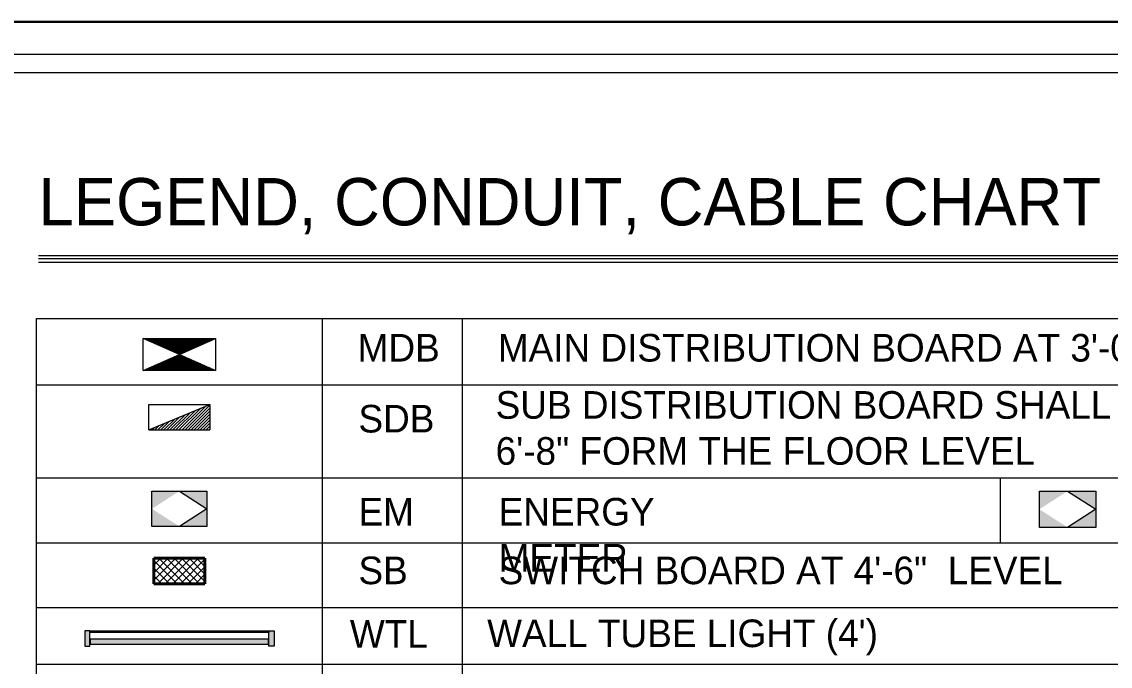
# Model space of a CAD drawing. Header units: inches. Extents: x 109699 to 44449955, y -10987 to 15824140.
# Drawn here: x 189367 to 189642.9, y -3855.5 to -3692.1 of the extents above; entities that cross this region are included whole.
import ezdxf

# ---------------------------------------------------------------- set-up
doc = ezdxf.new("R2010")
doc.units = ezdxf.units.IN
doc.header["$LTSCALE"] = 5
doc.header["$MEASUREMENT"] = 0
doc.linetypes.add('DASHED2', pattern=[0.375, 0.25, -0.125])
doc.layers.get('0').update_dxf_attribs({"color": 123})
for name, color, linetype, lineweight in [('@NORMAL', 7, 'Continuous', 5), ('E-Con-Point', 5, 'DASHED2', 13), ('E-EM-Energy-Metrr', 1, 'Continuous', 13), ('E-Legend', 7, 'Continuous', 13), ('E-MDB', 1, 'Continuous', 13), ('E-SB-Switch-Board', 106, 'Continuous', 18), ('E-SEM-Sub-Energy-Metrr', 11, 'Continuous', 13), ('E-Sub-Distrubtion board', 3, 'Continuous', 13), ('E-WTL-Wall-Tube-Light', 6, 'Continuous', 15), ('ha', 252, 'Continuous', 5), ('WALL-1', 8, 'Continuous', 9)]:
    doc.layers.add(name, color=color, linetype=linetype, lineweight=lineweight)
doc.styles.get("Standard").update_dxf_attribs({"font": 'times.ttf'})

# ---------------------------------------------------------------- blocks, each defined once
blk = doc.blocks.new('*X78')
at = {"color": 0}
for p, q in [((10772.52612508523, 16968.54929523236), (10785.26253456552, 16981.28570471264)), ((10774.2938920382, 16968.54929523236), (10788.301575612, 16982.55697880615)), ((10776.06165899117, 16968.54929523236), (10790.67375511737, 16983.16139135856)), ((10777.82942594413, 16968.54929523236), (10790.67375511737, 16981.39362440559)), ((10763.6872903204, 16968.54929523236), (10770.06732933311, 16974.92933424507)), ((10765.45505727337, 16968.54929523236), (10773.1063703796, 16976.20060833858)), ((10767.22282422634, 16968.54929523236), (10776.14541142608, 16977.4718824321)), ((10768.9905911793, 16968.54929523236), (10779.18445247256, 16978.74315652561)), ((10770.75835813227, 16968.54929523236), (10782.22349351904, 16980.01443061913)), ((10779.5971928971, 16968.54929523236), (10790.67375511737, 16979.62585745263)), ((10781.36495985007, 16968.54929523236), (10790.67375511737, 16977.85809049966)), ((10783.13272680303, 16968.54929523236), (10790.67375511737, 16976.09032354669)), ((10784.900493756, 16968.54929523236), (10790.67375511737, 16974.32255659372)), ((10754.84845555557, 16968.54929523236), (10754.87212410071, 16968.5729637775)), ((10756.61622250854, 16968.54929523236), (10757.91116514719, 16969.84423787101)), ((10758.3839894615, 16968.54929523236), (10760.95020619367, 16971.11551196453)), ((10760.15175641447, 16968.54929523236), (10763.98924724015, 16972.38678605804)), ((10761.91952336744, 16968.54929523236), (10767.02828828663, 16973.65806015156)), ((10786.66826070897, 16968.54929523236), (10790.67375511737, 16972.55478964076)), ((10788.43602766193, 16968.54929523236), (10790.67375511737, 16970.78702268779)), ((10790.2037946149, 16968.54929523236), (10790.67375511737, 16969.01925573483))]:
    blk.add_line(p, q, dxfattribs=at)
blk = doc.blocks.new('SDB')
for p, q in [((-1.818989403545856e-12, -7.500000000003638), (17.92910589847634, 0)), ((-1.818989403545856e-12, -7.500000000003638), (0, 0)), ((0, 0), (17.92910589847634, 0)), ((17.92910589847634, 0), (17.92910589847634, -7.500000000003638)), ((-1.818989403545856e-12, -7.500000000003638), (17.92910589847634, -7.500000000003638))]:
    blk.add_line(p, q)
at = {"xscale": 0.5, "yscale": 0.5, "zscale": 0.5}
blk.add_blockref('*X78', (-5377.407771660207, -8491.774647616183), dxfattribs=at)
blk = doc.blocks.new('P')
h = blk.add_hatch()
h.set_pattern_fill('ANSI31', color=256, style=0)
h.set_pattern_definition([(45, (5262.177754858856, 6617.845063998232), (-0.08838834764831843, 0.08838834764831845), [])])
h.paths.add_polyline_path([(-3.050318912498369, -22.92982337579178), (9.678208766201351, -17.32709363422964), (-15.77884659119445, -17.32709363422964)])
h = blk.add_hatch()
h.set_pattern_fill('ANSI31', color=256, style=0)
h.set_pattern_definition([(315, (5262.177754858856, -6663.704710749816), (-0.08838834764831843, -0.08838834764831845), [])])
h.paths.add_polyline_path([(-3.050318912498369, -22.92982337579178), (9.678208766201351, -28.53255311735393), (-15.77884659119445, -28.53255311735393)])
for p, q in [((-3.050318912498369, -22.92982337579178), (-15.77884659119445, -17.32709363422964)), ((-15.77884659119445, -17.32709363422964), (9.678208766201351, -17.32709363422964)), ((-15.77884659119445, -28.53255311735393), (-15.77884659119445, -17.32709363422964)), ((-3.050318912498369, -22.92982337579178), (9.678208766201351, -17.32709363422964)), ((9.678208766201351, -17.32709363422964), (9.678208766201351, -28.53255311735393)), ((-15.77884659119445, -28.53255311735393), (-3.050318912498369, -22.92982337579178)), ((-3.050318912498369, -22.92982337579178), (9.678208766201351, -28.53255311735393)), ((9.678208766201351, -28.53255311735393), (-15.77884659119445, -28.53255311735393))]:
    blk.add_line(p, q)
blk = doc.blocks.new('A$C4DCB0E22')
h = blk.add_hatch()
h.set_pattern_fill('ANSI37', color=256, scale=15, angle=90.05046403147966, style=0)
h.set_pattern_definition([(135.0504640314797, (0, 0), (-1.324656962164393, -1.326992438783809), []), (225.0504640314796, (0, 0), (1.326992438783809, -1.324656962164393), [])])
h.paths.add_polyline_path([(0.0158499618895469, -4.176303718850249e-06), (-3.779117417224143e-06, 17.9999888419976), (8.999992730033242, 18.00791571250107), (9.015846471040199, 0.007922694199763214)])
at = {"lineweight": 40}
for p, q in [((-3.779117417224143e-06, 17.9999888419976), (8.999992730033242, 18.00791571250107)), ((0.0158499618895469, -4.176303718850249e-06), (-3.779117417224143e-06, 17.9999888419976)), ((9.015846471040199, 0.007922694199763214), (8.999992730033242, 18.00791571250107)), ((0.0158499618895469, -4.176303718850249e-06), (9.015846471040199, 0.007922694199763214))]:
    blk.add_line(p, q, dxfattribs=at)
blk = doc.blocks.new('A$C63C712C3')
at = {"linetype": 'ByBlock', "ltscale": 0.5}
h = blk.add_hatch(color=256, dxfattribs=at)
h.dxf.hatch_style = 1
h.paths.add_polyline_path([(35.45815903441689, 102.6004051111813), (7.051254215184599e-05, 102.6004051111813), (7.051254215184599e-05, -1.4210854715202e-14), (35.45815903441689, 0)])
h.paths.add_polyline_path([(1235.458159034402, 102.6004051111813), (35.45815903441689, 102.6004051111813), (35.45815903441689, 90.19858873463818), (1235.458159034402, 90.19858873463818)])
h.paths.add_polyline_path([(1270.916247556277, 102.6004051111813), (1235.458159034402, 102.6004051111813), (1235.458159034402, -1.4210854715202e-14), (1270.916247556277, 0)])
h = blk.add_hatch(color=256, dxfattribs=at)
h.dxf.hatch_style = 1
h.set_gradient(color1=(255, 255, 0), rotation=269, name='CYLINDER')
h.paths.add_polyline_path([(1230.609335631336, 47.55507706388016), (39.80634735536296, 47.55507706388016), (39.80634735536296, 10.14120857274975), (1230.609335631336, 10.14120857274975)])
at = {"ltscale": 2}
for p, q in [((39.80314903250837, 42.02165198561852), (33.8373914979602, 42.02165198561852)), ((39.80314903250837, 15.93327464433969), (33.8373914979602, 15.93327464433969)), ((1230.612533954176, 42.02165198561852), (1236.578291488724, 42.02165198561852)), ((1230.612533954176, 15.93327464433969), (1236.578291488724, 15.93327464433969))]:
    blk.add_line(p, q, dxfattribs=at)
for points in [[(35.45815903441689, 102.6004051111813), (7.051254215184599e-05, 102.6004051111813), (7.051254215184599e-05, 0), (35.45815903441689, 0)], [(35.45815903441689, 102.6004051111813), (1235.458159034402, 102.6004051111813), (1235.458159034402, 90.19858873463818), (35.45815903441689, 90.19858873463818)], [(1235.458159034402, 102.6004051111813), (1270.916247556277, 102.6004051111813), (1270.916247556277, 0), (1235.458159034402, 0)], [(39.80634735536296, 47.55507706388016), (1230.609335631336, 47.55507706388016), (1230.609335631336, 10.14120857274975), (39.80634735536296, 10.14120857274975)]]:
    blk.add_lwpolyline(points, close=True, dxfattribs=at)
blk = doc.blocks.new('fdgdfcxvcvxv')
at = {"layer": 'E-EM-Energy-Metrr'}
h = blk.add_hatch(color=256, dxfattribs=at)
h.dxf.hatch_style = 1
h.paths.add_polyline_path([(207868.4899259468, 13149.89633603867), (207853.5187680665, 13149.89633603867), (207853.5187680665, 13126.66334823187)])
h.paths.add_polyline_path([(207883.4610838264, 13149.89633603867), (207868.4899259468, 13149.89633603867), (207883.4610838264, 13126.66334823187)])
h.paths.add_polyline_path([(207883.4610838264, 13126.66334823187), (207868.4899259468, 13103.43036042508), (207883.4610838264, 13103.43036042508)])
h.paths.add_polyline_path([(207853.5187680665, 13126.66334823187), (207853.5187680665, 13103.43036042508), (207868.4899259468, 13103.43036042508)])
for p, q in [((207868.4899259468, 13103.43036042508), (207853.5187680665, 13126.66334823187)), ((207883.4610838264, 13126.66334823187), (207868.4899259468, 13103.43036042508))]:
    blk.add_line(p, q, dxfattribs=at)
blk.add_lwpolyline([(207853.5187680665, 13149.89633603867), (207883.4610838264, 13149.89633603867), (207883.4610838264, 13103.43036042508), (207853.5187680665, 13103.43036042508)], close=True, dxfattribs=at)
blk = doc.blocks.new('dsfsdf')
at = {"layer": 'E-SEM-Sub-Energy-Metrr'}
h = blk.add_hatch(color=256, dxfattribs=at)
h.dxf.hatch_style = 1
h.paths.add_polyline_path([(207617.8863419343, 13068.11944019362), (207602.915184054, 13068.11944019362), (207602.915184054, 13044.88645238682)])
h.paths.add_polyline_path([(207632.8574998139, 13068.11944019362), (207617.8863419343, 13068.11944019362), (207632.8574998139, 13044.88645238682)])
h.paths.add_polyline_path([(207632.8574998139, 13044.88645238682), (207617.8863419343, 13021.65346458003), (207632.8574998139, 13021.65346458003)])
h.paths.add_polyline_path([(207602.915184054, 13044.88645238682), (207602.915184054, 13021.65346458003), (207617.8863419343, 13021.65346458003)])
for p, q in [((207617.8863419343, 13021.65346458003), (207602.915184054, 13044.88645238682)), ((207632.8574998139, 13044.88645238682), (207617.8863419343, 13021.65346458003))]:
    blk.add_line(p, q, dxfattribs=at)
blk.add_lwpolyline([(207602.915184054, 13068.11944019362), (207632.8574998139, 13068.11944019362), (207632.8574998139, 13021.65346458003), (207602.915184054, 13021.65346458003)], close=True, dxfattribs=at)
blk = doc.blocks.new('zxczxczxcz')
at = {"layer": '@NORMAL'}
for points in [[(177327.5446916085, -15450.10043627545), (175295.1813820154, -15450.10043627545), (175295.1813820154, -14276.83252409846), (177327.5446916085, -14276.83252409846)], [(177319.9075666944, -15442.46331136129), (175302.8185069296, -15442.46331136129), (175302.8185069296, -14284.46964901264), (177319.9075666944, -14284.46964901264)]]:
    blk.add_lwpolyline(points, close=True, dxfattribs=at)
at = {"layer": 'WALL-1', "lineweight": 30}
blk.add_lwpolyline([(177340.9096602083, -15463.46540487523), (175281.8164134157, -15463.46540487523), (175281.8164134157, -14263.46755549865), (177340.9096602083, -14263.46755549865)], close=True, dxfattribs=at)

msp = doc.modelspace()

# ---------------------------------------------------------------- linework, layer by layer
at = {"layer": 'E-Legend', "ltscale": 2}
for p, q in [((189371.2327171954, -3751.363783074502), (189746.9458797087, -3751.363783074502)), ((189371.2327171954, -3752.164478058464), (189746.9458797087, -3752.164478058464)), ((189371.2327171954, -3753.096734008016), (189746.9458797087, -3753.096734008016))]:
    msp.add_line(p, q, dxfattribs=at)
at = {"layer": 'ha', "linetype": 'ByBlock', "ltscale": 0.5}
msp.add_line((189370.7749965809, -3767.399691088433), (189443.1287251599, -3767.399691088433), dxfattribs=at)
at = {"layer": 'ha', "color": 11}
for p, q in [((189443.1287251599, -3767.399691088433), (189443.1287251599, -3975.055622789553)), ((189478.6491860721, -3767.399691088433), (189478.6491860721, -3975.055622789553)), ((189370.7749965809, -3784.1542398804), (189797.2326983153, -3784.154239880408)), ((189370.7749965809, -3807.736407428011), (189797.2326983153, -3807.736407428011)), ((189614.9608944197, -3807.736407428011), (189614.9608944197, -3824.220200196744)), ((189370.7749965809, -3824.220200196744), (189797.2326983153, -3824.220200196744)), ((189370.7749965809, -3840.644088565975), (189797.2326983153, -3840.644088565975)), ((189370.7749965809, -3854.98585421955), (189797.2326983153, -3854.98585421955))]:
    msp.add_line(p, q, dxfattribs=at)
msp.add_lwpolyline([(189370.7749965809, -3767.399691088433), (190157.3275177802, -3767.399691088433), (190157.3275177802, -4228.111751226675), (189370.7749965809, -4228.111751226675)], close=True, dxfattribs=at)

# ---------------------------------------------------------------- block references
at = {"layer": 'E-Con-Point', "xscale": 0.307425624659322, "yscale": 0.307425624659322, "zscale": 0.307425624659322, "rotation": 90.00307562781302}
msp.add_blockref('dsfsdf', (193645.8084098037, -67642.57209130668), dxfattribs=at)
at = {"layer": 'E-EM-Energy-Metrr', "xscale": 0.2988490031354739, "yscale": 0.2988490031354739, "zscale": 0.2988490031354739, "rotation": 90.00307562781302}
msp.add_blockref('fdgdfcxvcvxv', (193333.1774845989, -65936.68174032666), dxfattribs=at)
at = {"layer": 'E-MDB', "xscale": 0.7202083936426789, "yscale": 0.7202083936426789, "zscale": 0.7202083936426789}
msp.add_blockref('P', (189409.1487261545, -3759.978935892336), dxfattribs=at)
at = {"layer": 'E-SB-Switch-Board', "xscale": 0.7202083936381314, "yscale": 0.7202083936381314, "zscale": 0.7202083936381314, "rotation": 270}
msp.add_blockref('A$C4DCB0E22', (189400.4699908496, -3828.125258027495), dxfattribs=at)
at = {"layer": 'E-Sub-Distrubtion board', "xscale": 0.86425007233629, "yscale": 0.86425007233629, "zscale": 0.86425007233629}
msp.add_blockref('SDB', (189399.2042453356, -3789.132829276629), dxfattribs=at)
at = {"layer": 'E-WTL-Wall-Tube-Light', "xscale": 0.03776802766688649, "yscale": 0.03776802766688649, "zscale": 0.03776802766688649}
msp.add_blockref('A$C63C712C3', (189382.9518595389, -3850.394182997882), dxfattribs=at)
at = {"layer": 'WALL-1', "linetype": 'Continuous', "xscale": 0.6134401050624002, "yscale": 0.6134401050624002, "zscale": 0.6134401050624002}
msp.add_blockref('zxczxczxcz', (81618.88146757595, 5057.639405301983), dxfattribs=at)

# ---------------------------------------------------------------- texts
at = {"layer": 'E-EM-Energy-Metrr', "char_height": 7, "attachment_point": 1}
for s, insert, width in [('{\\fCentury Gothic|b0|i0|c0|p34;EM}', (189452.3421020708, -3812.844677670574), 24.08470202641911), ('{\\fCentury Gothic|b0|i0|c0|p34;ENERGY METER}', (189487.862562983, -3812.844677670574), 70.5228854608431)]:
    msp.add_mtext(s, dxfattribs=dict(at, insert=insert, width=width))
at = {"layer": 'E-MDB', "attachment_point": 1}
for s, insert, char_height, width in [('{\\fCentury Gothic|b0|i0|c0|p34;LEGEND, CONDUIT, CABLE CHART AND NOTES:-}', (189371.2617929218, -3731.760674816323), 12, 574.9240867442859), ('{\\fCentury Gothic|b0|i0|c0|p34;MDB}', (189452.141796096, -3771.275769352097), 7, 24.08470202641911), ('{\\fCentury Gothic|b0|i0|c0|p34;MAIN DISTRIBUTION BOARD AT 3\'-0" LEVEL}', (189487.6622570081, -3771.275769352097), 7, 218.0911586145812)]:
    msp.add_mtext(s, dxfattribs=dict(at, insert=insert, char_height=char_height, width=width))
at = {"layer": 'E-SB-Switch-Board', "char_height": 7, "attachment_point": 1}
for s, insert, width in [('{\\fCentury Gothic|b0|i0|c0|p34;SB}', (189452.3421020708, -3827.715500000518), 24.08470202641911), ('{\\fCentury Gothic|b0|i0|c0|p34;SWITCH BOARD AT 4\'-6"  LEVEL}', (189487.862562983, -3827.715500000518), 181.2599997679645)]:
    msp.add_mtext(s, dxfattribs=dict(at, insert=insert, width=width))
at = {"layer": 'E-Sub-Distrubtion board', "char_height": 7, "attachment_point": 1}
for s, insert, width in [('{\\fCentury Gothic|b0|i0|c0|p34;SUB DISTRIBUTION BOARD SHALL BE FIXED AT\\P6\'-8" FORM THE FLOOR LEVEL }', (189487.1039128274, -3785.773227132914), 228.3200240039441), ('{\\fCentury Gothic|b0|i0|c0|p34;SDB}', (189452.3421020708, -3789.262510122963), 24.08470202641911)]:
    msp.add_mtext(s, dxfattribs=dict(at, insert=insert, width=width))
at = {"layer": 'E-WTL-Wall-Tube-Light', "color": 1, "char_height": 7, "attachment_point": 1}
for s, insert, width in [('{\\fCentury Gothic|b0|i0|c0|p34;\\C256;WTL}', (189450.1646864548, -3843.832851632163), 24.08470202641911), ("{\\fCentury Gothic|b0|i0|c0|p34;\\C256;WALL TUBE LIGHT (4')}", (189484.9495289089, -3843.67271115836), 95.53810061418335)]:
    msp.add_mtext(s, dxfattribs=dict(at, insert=insert, width=width))

doc.saveas('drawing.dxf')
